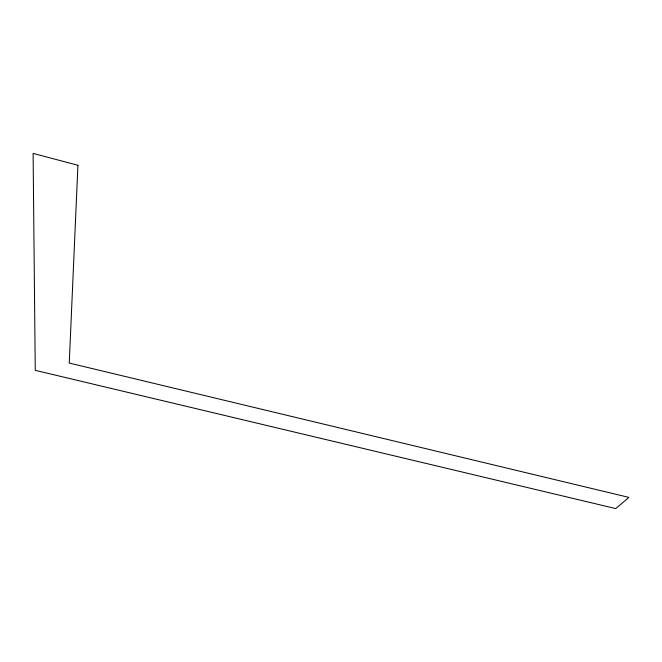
<?xml version="1.0" encoding="UTF-8"?>
<svg xmlns="http://www.w3.org/2000/svg" width="662" height="662" viewBox="0 0 662 662"><rect width="100%" height="100%" fill="white"/><g stroke="black" fill="none" stroke-linecap="round" stroke-linejoin="round"><path stroke-width="0.99" d="M77.926 165.268L69.253 363.057L628.9 497.402L615.726 508.59L35.26 370.339L33.1 153.41L77.926 165.268"/></g></svg>
